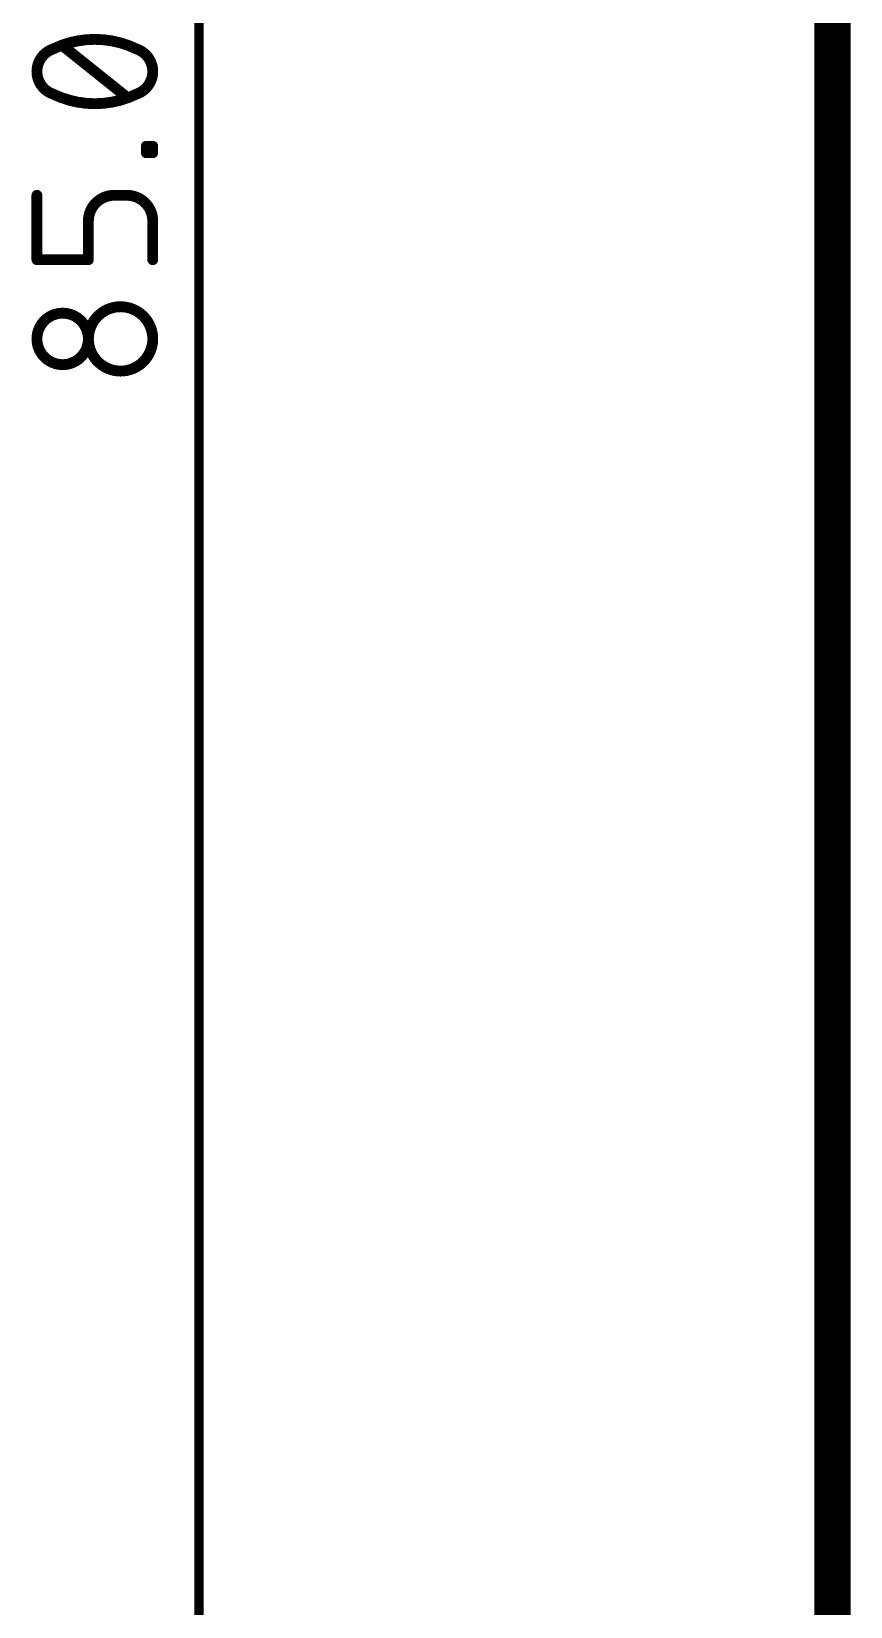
# Model space of a CAD drawing. Extents: x -11 to 111, y 0 to 93.
# Drawn here: x -11.24 to 0.25, y 22.1 to 44.19 of the extents above; entities that cross this region are included whole.
import ezdxf

# ---------------------------------------------------------------- set-up
doc = ezdxf.new("R2010")
doc.units = 0
doc.layers.add('16', color=132, linetype='CONTINUOUS')
doc.layers.add('20', color=31, linetype='CONTINUOUS')

msp = doc.modelspace()

# ---------------------------------------------------------------- linework, layer by layer
at = {"layer": '16', "const_width": 0.508}
msp.add_lwpolyline([(0, 0), (0, 86.36)], dxfattribs=at)
at = {"layer": '20'}
msp.add_line((0, 86.411), (0, 0), dxfattribs=at)
for points, const_width in [([(-8.89, 0.065), (-8.89, 85.025)], 0.13), ([(-9.9019, 43.272), (-10.8051, 43.9945)], 0.1524), ([(-9.631, 42.4939), (-9.631, 42.5842)], 0.1524), ([(-9.631, 42.5842), (-9.5407, 42.5842)], 0.1524), ([(-9.5407, 42.5842), (-9.5407, 42.4939)], 0.1524), ([(-9.5407, 42.4939), (-9.631, 42.4939)], 0.1524), ([(-11.1663, 40.9933), (-11.1663, 41.8964)], 0.1524), ([(-9.9019, 41.8964), (-10.0826, 41.8964)], 0.1524), ([(-10.4438, 41.5352), (-10.4438, 40.9933)], 0.1524), ([(-9.5407, 40.9933), (-9.5407, 41.5352)], 0.1524), ([(-10.4438, 40.9933), (-11.1663, 40.9933)], 0.1524)]:
    msp.add_lwpolyline(points, dxfattribs=dict(at, const_width=const_width))
for points, const_width in [([(-10.9405, 43.9493, 0.3205), (-11.1663, 43.6332)], 0.1524), ([(-10.3535, 44.0848, 0.1139), (-10.9405, 43.9493)], 0.1524), ([(-10.9572, 43.9836, 1), (-10.9238, 43.9151)], 0.0762), ([(-10.9282, 43.9133, 1), (-10.9529, 43.9854)], 0.0762), ([(-10.7813, 44.0242, 1), (-10.8289, 43.9647)], 0.0762), ([(-9.7665, 43.9493, 0.1139), (-10.3535, 44.0848)], 0.1524), ([(-10.3535, 44.1229, 1), (-10.3535, 44.0467)], 0.0762), ([(-10.3535, 44.0467, 1), (-10.3535, 44.1229)], 0.0762), ([(-9.7541, 43.9854, 1), (-9.7788, 43.9133)], 0.0762), ([(-9.5407, 43.6332, 0.3205), (-9.7665, 43.9493)], 0.1524), ([(-9.7832, 43.9151, 1), (-9.7498, 43.9836)], 0.0762), ([(-11.1663, 43.6332, 0.3205), (-10.9405, 43.3172)], 0.1524), ([(-11.1282, 43.6332, 1), (-11.2044, 43.6332)], 0.0762), ([(-11.2044, 43.6332, 1), (-11.1282, 43.6332)], 0.0762), ([(-9.7665, 43.3172, 0.3205), (-9.5407, 43.6332)], 0.1524), ([(-9.5026, 43.6332, 1), (-9.5788, 43.6332)], 0.0762), ([(-9.5788, 43.6332, 1), (-9.5026, 43.6332)], 0.0762), ([(-10.9405, 43.3172, 0.1139), (-10.3535, 43.1817)], 0.1524), ([(-10.9238, 43.3514, 1), (-10.9572, 43.2829)], 0.0762), ([(-10.9529, 43.2811, 1), (-10.9282, 43.3532)], 0.0762), ([(-10.3535, 43.1817, 0.1139), (-9.7665, 43.3172)], 0.1524), ([(-9.9257, 43.2422, 1), (-9.8781, 43.3018)], 0.0762), ([(-9.7788, 43.3532, 1), (-9.7541, 43.2811)], 0.0762), ([(-9.7498, 43.2829, 1), (-9.7832, 43.3514)], 0.0762), ([(-10.3535, 43.2198, 1), (-10.3535, 43.1436)], 0.0762), ([(-10.3535, 43.1436, 1), (-10.3535, 43.2198)], 0.0762), ([(-9.5929, 42.5842, 1), (-9.6691, 42.5842)], 0.0762), ([(-9.631, 42.6223, 1), (-9.631, 42.5461)], 0.0762), ([(-9.5026, 42.5842, 1), (-9.5788, 42.5842)], 0.0762), ([(-9.5407, 42.5461, 1), (-9.5407, 42.6223)], 0.0762), ([(-9.631, 42.532, 1), (-9.631, 42.4558)], 0.0762), ([(-9.6691, 42.4939, 1), (-9.5929, 42.4939)], 0.0762), ([(-9.5788, 42.4939, 1), (-9.5026, 42.4939)], 0.0762), ([(-9.5407, 42.4558, 1), (-9.5407, 42.532)], 0.0762), ([(-11.1282, 41.8964, 1), (-11.2044, 41.8964)], 0.0762), ([(-10.0826, 41.8964, 0.4142), (-10.4438, 41.5352)], 0.1524), ([(-10.0826, 41.9345, 1), (-10.0826, 41.8583)], 0.0762), ([(-10.0826, 41.8583, 1), (-10.0826, 41.9345)], 0.0762), ([(-9.5407, 41.5352, 0.4142), (-9.9019, 41.8964)], 0.1524), ([(-9.9019, 41.9345, 1), (-9.9019, 41.8583)], 0.0762), ([(-9.9019, 41.8583, 1), (-9.9019, 41.9345)], 0.0762), ([(-10.4057, 41.5352, 1), (-10.4819, 41.5352)], 0.0762), ([(-10.4819, 41.5352, 1), (-10.4057, 41.5352)], 0.0762), ([(-9.5026, 41.5352, 1), (-9.5788, 41.5352)], 0.0762), ([(-9.5788, 41.5352, 1), (-9.5026, 41.5352)], 0.0762), ([(-11.1663, 41.0314, 1), (-11.1663, 40.9552)], 0.0762), ([(-11.2044, 40.9933, 1), (-11.1282, 40.9933)], 0.0762), ([(-10.4819, 40.9933, 1), (-10.4057, 40.9933)], 0.0762), ([(-10.4438, 40.9552, 1), (-10.4438, 41.0314)], 0.0762), ([(-9.5788, 40.9933, 1), (-9.5026, 40.9933)], 0.0762), ([(-10.8051, 40.243, 1), (-10.8051, 39.5205)], 0.1524), ([(-10.8051, 39.5205, 1), (-10.8051, 40.243)], 0.1524), ([(-10.8051, 40.2811, 1), (-10.8051, 40.2049)], 0.0762), ([(-10.8051, 40.2049, 1), (-10.8051, 40.2811)], 0.0762), ([(-9.9923, 40.3333, 1), (-9.9923, 39.4302)], 0.1524), ([(-9.9923, 39.4302, 1), (-9.9923, 40.3333)], 0.1524), ([(-9.9923, 40.3714, 1), (-9.9923, 40.2952)], 0.0762), ([(-9.9923, 40.2952, 1), (-9.9923, 40.3714)], 0.0762), ([(-10.8051, 39.5586, 1), (-10.8051, 39.4824)], 0.0762), ([(-10.8051, 39.4824, 1), (-10.8051, 39.5586)], 0.0762), ([(-9.9923, 39.4683, 1), (-9.9923, 39.3921)], 0.0762), ([(-9.9923, 39.3921, 1), (-9.9923, 39.4683)], 0.0762)]:
    msp.add_lwpolyline(points, format="xyb", dxfattribs=dict(at, const_width=const_width))

doc.saveas('drawing.dxf')
